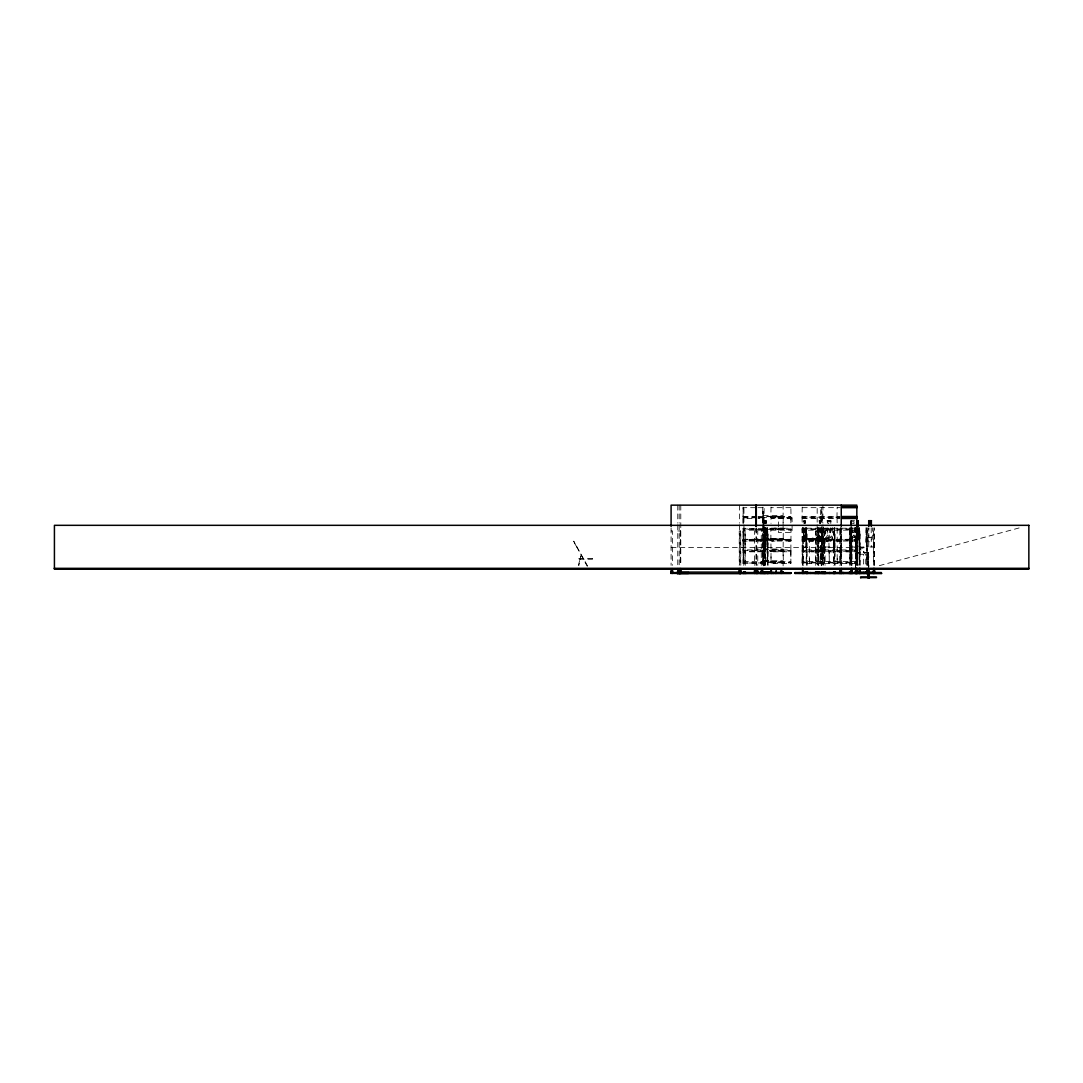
<?xml version="1.0" encoding="UTF-8"?>
<svg xmlns="http://www.w3.org/2000/svg" width="1083" height="1083" viewBox="0 0 1083 1083"><rect width="100%" height="100%" fill="white"/><g stroke="black" fill="none" stroke-linecap="round" stroke-linejoin="round"><path stroke-width="0.75" stroke-dasharray="5 3.75" d="M743.128 561.617L743.128 551.816L743.128 563.58M762.96 556.743L763.204 550.827L763.041 561.617L762.987 551.748L743.114 551.87M763.271 560.791L763.271 555.863M763.271 527.34L763.271 522.466M771.028 556.743L771.028 563.58L790.874 563.58L790.861 549.961L771.001 549.961L770.825 529.465L791.037 529.519L790.861 528.287L771.001 528.22L770.812 529.411M783.104 555.863L783.28 528.017L763.028 528.274L763.19 529.316L783.117 529.303M783.104 522.466L783.28 516.293L763.041 516.442L762.974 507.101M790.861 556.743L790.861 551.748L771.001 551.816L771.001 561.617L790.861 561.684M802.219 556.743L802.165 561.847M816.298 539.212L816.284 540.146L822.525 540.133L822.511 538.413L802.963 538.617L803.451 539.131M809.367 563.58L809.367 556.743M811.045 539.591C810.964 536.559 809.299 541.541 809.218 538.522M816.013 539.578L815.54 538.887M816.298 539.293C815.079 536.342 823.351 536.234 822.511 538.847L823.933 538.725M816.772 538.522L816.758 540.133M816.907 538.806L817.124 539.835M817.124 538.183L817.124 538.725C817.178 536.234 817.692 542.773 817.475 538.698M817.936 538.847L817.475 538.522M817.475 539.375L817.855 537.872L817.76 540.268M818.166 539.266L818.152 540.173L818.152 538.698M818.166 538.522L818.085 538.522M818.437 539.266L818.518 540.268M818.437 538.522L818.342 538.549M818.734 539.266L819.154 540.119L819.344 538.522M819.073 538.522L819.059 540.133M819.669 538.522L819.669 540.133M819.939 538.752L819.953 538.522M821.131 538.752L820.197 537.1L821.361 537.127M820.427 556.743L820.413 561.793L820.413 551.816M820.278 538.508L820.21 537.168M820.576 538.698L820.576 540.173L820.386 537.385M820.576 538.752L820.86 537.872L820.697 538.603M821.131 539.266L820.846 540.119L820.007 534.948L819.344 540.133L819.344 538.698M821.361 537.506L821.428 540.133L821.442 539.266M821.401 538.887L821.428 538.508M821.686 539.266L821.686 540.133M821.686 538.752L821.686 538.508M822.281 538.535L822.119 540.498M822.105 539.212L821.983 537.872L822.038 540.065M822.038 556.743L822.065 550.083M822.105 538.914L822.335 537.831L822.511 538.779M828.116 538.82L812.44 538.874M829.199 556.743L828.888 540.106M829.808 538.738L826.708 538.711M837.186 563.58L837.186 556.743M840.246 556.743L840.408 550.584M857.019 556.743L857.019 549.961L802.192 549.907L801.962 529.208L802.192 528.22L857.046 528.22L857.019 530.129L802.219 530.183M764.463 541.771L764.408 546.996L764.327 537.588L764.544 546.996L764.057 537.588M764.571 528.017L764.679 539.821C765.708 504.854 763.109 555.796 765.586 534.948C768.064 548.905 764.977 530.629 766.737 528.017M765.099 546.996L765.099 537.588L765.207 546.996L765.288 541.771M765.329 540.119L765.275 528.355M765.329 528.355L765.288 539.848M825.923 538.698L803.058 538.454L803.559 539.293M809.218 539.361L809.096 538.522M812.927 538.481L813.008 539.578M816.298 537.858L816.284 538.603L813.387 538.671M817.855 540.133L817.773 539.415L818.017 540.214M818.829 538.549L818.734 537.872L818.261 540.214M821.158 528.017L820.291 533.797L821.131 539.957M821.442 539.496L821.537 540.214M822.349 540.133L822.281 539.212L822.335 539.957M822.525 539.551L823.933 539.158L823.121 538.928M868.945 556.892L868.336 558.693L868.322 555.457M809.218 538.86L803.072 538.63M820.034 540.214L819.939 538.698M850.981 553.995L851.048 540.268M813.685 539.578C814.633 537.628 810.774 537.344 811.681 539.578M851.224 551.761L851.076 561.17L850.994 551.761M851.279 541.771L851.252 546.996L851.076 537.588L850.994 546.996M851.279 555.945L850.791 561.17L850.764 555.945M851.428 546.996C850.751 528.152 850.669 567.763 850.872 549.122M855.651 528.017L853.986 533.797L855.692 540.024L854.839 539.984L853.431 534.948L851.996 539.984L851.265 539.496M851.387 533.824L851.455 540.119L851.414 528.003L851.333 533.797M814.985 538.617L816.298 539.808L813.103 539.591L813.089 538.495L815.58 538.508M809.935 539.429L808.568 539.605M821.428 537.831L821.361 537.303M809.976 539.605L810.558 538.4L810.341 539.348M810.842 539.117L810.788 538.644M743.114 507.101L743.1 516.794L743.128 507.683L755.609 507.683M763.258 565.84L763.19 562.443L783.117 562.7L783.347 561.725L783.117 550.99L763.258 550.99L763.19 529.37M762.974 530.183L743.114 530.183L743.114 549.907L763.041 549.893L763.339 527.759M743.114 563.58L762.974 563.58L763.19 562.605M771.001 507.101L770.879 517.85L791.037 517.796L790.874 507.101M771.028 549.961L770.825 550.624L791.01 550.584M790.861 549.907L791.05 529.411M802.192 507.101L802.083 517.133L839.988 517.187M802.205 549.961L802.192 561.617L857.046 561.617L857.262 562.605L857.019 563.58L802.192 563.58L802.151 562.023M809.367 561.684L809.272 551.409M820.413 528.287L820.427 530.183M822.038 530.183L822.038 528.342M822.038 563.58L822.038 561.684M829.199 563.58L829.375 562.294M837.186 528.287L837.173 561.617M840.246 563.58L840.408 562.903M743.128 523.346L743.087 516.862M783.334 561.874L743.114 561.617M822.281 517.484L822.038 523.346L822.038 518.351M811.817 538.698L811.451 538.549M766.981 546.996L767.4 527.787M805.942 546.82L806.388 527.787M805.969 546.996L806.388 541.798M821.361 546.82L821.807 527.787M821.388 546.996L821.807 541.798M859.036 546.996L859.455 527.787M859.631 541.798L859.212 546.996L850.209 546.996L849.316 527.759M810.057 538.955L810.003 539.429M805.738 528.017C803.911 530.48 807.146 549.054 804.588 534.948C802.029 548.932 805.305 530.575 803.451 528.017M858.805 528.017C856.964 530.508 860.24 549.027 857.655 534.948C855.137 548.973 858.345 530.535 856.518 528.017M758.005 516.51L783.28 516.916M783.104 527.34L783.117 517.579L763.19 517.336L762.96 523.346L762.96 518.419L758.005 518.473M819.317 540.512L818.762 540.918M763.136 539.524L790.861 539.334L771.069 539.334M763.001 540.106L742.897 540.282L763.136 540.133M783.171 539.564L783.185 538.711L763.041 538.928L783.104 539.185M791.091 540.336L763.312 540.187M809.299 551.409L809.326 540.498M809.624 539.51L809.218 538.644M766.29 528.003L765.613 532.606L764.923 528.003M805.292 528.003L804.615 532.606L803.924 528.003M820.711 528.003L820.021 532.606L819.344 528.003M858.359 528.003L857.682 532.606L856.991 528.003M856.274 546.82L857.059 541.771M856.342 546.996L857.208 541.771M873.101 546.996L874.089 541.798L873.291 546.996L866.914 546.983M820.427 563.58L820.4 561.86M833.274 546.82L834.37 541.771L834.492 527.787M578.403 565.34L580.881 555.796L578.891 565.475M770.812 550.678L771.028 551.816M832.258 528.017L829.903 533.797C834.979 540.715 830.634 543.246 829.104 534.948C827.493 543.246 823.337 540.701 828.373 533.824L826.004 528.017M854.785 528.003L853.472 532.606L852.145 528.003M763.055 561.508L783.307 561.563M770.812 562.388L791.01 562.307M802.097 528.802L857.181 528.91M820.413 523.482L820.4 507.101M831.027 528.003L829.172 532.606L827.304 528.003M742.992 517.133L755.65 517.187M763.136 516.253L763.258 507.778M763.136 549.65L783.28 549.69M790.983 517.836L790.861 523.346L790.861 518.419L771.001 518.473L771.028 523.346M783.239 550.421L763.136 550.354M763.19 539.808L742.897 539.862L791.091 539.808L770.866 539.672M809.61 539.537L812.385 539.591M857.222 539.916L802.151 540.119M763.136 517.796L758.086 517.796M783.28 528.626L763.204 528.842M802.029 517.173L802.219 523.346M802.016 550.624L857.181 550.584M770.879 528.842L791.01 528.91M802.029 562.294L857.181 562.307M840.408 562.97L840.34 562.077M760.442 541.08L762.066 540.904M788.343 541.08L790.076 541.08M826.681 541.08L828.414 541.08M837.728 541.08L841.207 541.08M854.501 541.08L856.247 541.08M744.062 541.08L747.148 541.08M771.962 541.08L775.035 541.08M803.139 541.08L806.226 541.08M810.301 541.08L813.387 541.08M821.347 541.08L824.434 541.08M856.897 552.357L855.57 554.225M855.705 554.293L856.964 552.533L866.549 552.533M802.219 539.984L856.991 540.011M820.345 540.024L820.386 540.498M810.45 538.549L808.324 539.131M808.568 538.576L810.558 538.549M790.834 507.656L771.069 507.683M763.312 538.454L783.077 538.468M762.933 541.094L743.155 541.053M837.186 539.334L837.186 541.08M762.919 507.683L757.978 507.683M790.834 541.053L771.055 541.053M856.991 541.053L802.232 541.053M859.78 552.533L857.682 554.266L857.682 564.026L859.78 568.196M790.969 540.431L771.055 540.092M820.386 539.591L820.278 538.698M818.572 540.945L820.67 540.959M576.86 547.05L573.516 541.527M879.274 565.664L1019.089 527.949M818.572 540.485L820.738 540.864M811.736 539.293L809.556 539.916M811.181 539.469L809.069 539.429L810.165 539.415M815.296 539.415L812.967 539.483M810.856 539.591L811.519 538.549M810.964 538.508L811.451 539.591M809.096 538.589L810.95 538.576M808.703 539.605L810.314 539.591M814.335 538.427L814.226 539.442M810.761 539.591L809.84 539.605L809.773 538.522M805.319 538.617L806.673 539.199L803.058 539.158M806.673 539.117L803.451 539.036M813.468 538.495L813.604 539.591M805.332 539.199L806.469 538.793M811.37 538.522L813.509 538.292M813.577 539.415L816 538.671M802.259 507.683L840.11 507.656M763.258 515.616L783.117 515.616L783.117 506.221M743.114 516.51L755.609 516.51M771.001 516.51L790.874 516.51M802.192 516.51L840.097 516.51M758.086 517.187L763.258 517.349L762.96 516.51M770.866 517.187L790.983 517.133M742.979 517.796L755.65 517.796M802.083 517.836L839.988 517.796M743.114 523.346L743.114 518.473L755.609 518.473M802.192 518.473L840.097 518.473M763.271 520.693L763.447 525.918M827.114 520.693L830.932 520.693L830.932 523.306M851.928 520.693L854.541 520.693M764.354 520.869L766.168 520.869M803.735 520.869L805.156 520.869M819.154 520.869L820.576 520.869M830.81 520.869L827.236 520.869L827.358 523.482L827.236 520.693M764.964 521.749L765.776 521.749L765.776 523.482L764.964 523.482L764.855 520.693M803.952 521.749L804.764 521.749L804.764 523.482L803.952 523.482L803.857 520.693M819.371 521.749L820.183 521.749L820.183 523.482L819.371 523.482L819.276 520.693M852.443 521.749L854.013 521.749L854.013 523.482L852.443 523.482M742.979 528.91L763.271 529.303M763.055 528.748L743.114 528.22L742.884 529.208L763.109 529.506M802.083 529.56L857.181 529.506M771.028 530.183L790.874 530.183M671.094 530.954L672.543 530.954L672.543 565.326M677.768 530.954L680.801 530.954M756.029 530.954L754.594 530.954L754.594 565.326M756.313 530.954L757.762 530.954L757.762 565.326M765.843 530.954L761.268 530.954L761.268 565.326M802.544 530.954L803.451 530.954L803.451 565.258M817.178 530.954L815.634 530.954L815.634 565.326M817.963 530.954L818.87 530.954L818.87 565.258M821.158 530.954L822.918 530.954M823.662 530.954L825.07 530.954L825.07 565.258M849.546 530.954L850.751 530.954M851.13 530.954L852.01 530.954M855.326 530.954L857.831 530.954L857.831 565.258M866.386 530.954L867.578 530.954M764.733 537.588L765.992 537.588L765.992 527.841M852.01 537.588L854.446 537.588L854.446 527.841M856.802 537.588L858.061 537.588L858.061 527.841M871.246 537.588L868.81 537.588L868.81 527.841L868.728 546.983M822.525 537.858L816.284 537.872L816.298 538.603L813.265 538.657L816 539.429L813.211 539.483M816.298 538.237L817.124 538.522M823.405 539.496L823.405 538.454L823.405 539.307M850.818 540.268L851.224 542.014M763.975 541.798L765.992 541.771L766.669 527.841M767.4 541.798L767.143 546.996L763.799 546.996L763.38 541.771L763.975 546.996M817.76 527.759L818.382 546.996M823.418 527.759L823.418 541.798L824.894 546.82M834.492 541.798L833.355 546.996L824.677 546.996L823.418 541.798M855.868 546.996L855.57 541.798M866.102 541.798L867.158 546.996L866.021 541.784L866.251 527.759M806.145 546.996L802.801 546.996L802.341 527.759M821.564 546.996L818.22 546.996L817.8 541.771M840.868 546.996L840.706 527.759M859.631 547.132L863.909 547.132L863.909 552.357L866.617 552.357L868.092 554.198L866.508 552.357M859.78 547.308L863.774 547.308M671.094 547.619L856.843 547.619M763.258 549.013L783.117 549.013M742.979 550.584L763.19 550.787M763.109 551.193L742.979 551.193L742.992 529.56M770.866 551.193L791.01 551.193M857.181 551.193L802.097 551.355M802.192 551.87L857.046 551.87L857.005 565.136L857.154 527.787L857.019 549.907M856.788 552.357L859.74 552.357M866.887 552.465L868.363 552.465M859.78 554.266L863.665 554.266L863.665 564.026L859.78 564.026M868.255 556.283L868.945 566.558M763.258 560.737L783.117 560.737M742.979 562.307L763.149 562.348M763.109 562.903L743.033 563.133M770.866 562.903L791.01 562.903M802.056 562.903L857.181 562.903M810.233 538.4L810.301 539.605M816.149 538.671L814.091 538.684L816.149 539.429M809.421 539.591L809.353 538.535M818.897 540.119L819.736 533.824L818.87 528.017M587.582 565.989L573.679 541.148L587.189 566.206M821.266 541.08L816.893 540.647M837.01 517.796L837.186 523.346M840.422 550.57L840.273 528.22M820.413 527.841L820.386 551.694M867.497 537.588L868.81 541.771L871.246 541.771L872.546 537.588L872.546 527.841M850.71 537.588L852.01 541.771L854.446 541.771L855.76 537.588L855.76 527.841M829.267 562.091L829.212 551.87M823.54 541.771L824.799 546.996M851.224 528.017L852.903 533.824L851.116 539.97M840.273 561.915L840.273 551.87M849.546 541.771L850.358 546.996M856.125 537.588L856.802 541.771L858.061 541.771L858.738 527.841M818.477 537.588L819.154 541.771L820.413 541.771L821.09 537.588L819.154 537.588L819.154 527.841M803.058 537.588L803.735 541.771L804.994 541.771L805.671 527.841M836.956 517.593L837.173 507.101M855.448 541.771L856.03 546.996M802.544 541.771L802.963 546.996M822.038 516.564L822.065 507.101M821.686 539.957L821.659 538.603M851.306 528.003L851.36 532.606M851.36 534.948L851.414 539.848M868.336 556.946L868.336 558.693M820.846 539.496L820.779 540.214M819.344 539.496L819.276 540.214M868.512 556.77L868.512 558.693M822.525 538.549L822.511 539.591M820.86 538.752L820.86 539.307M816.487 539.483L816.298 538.806M815.865 538.549L815.824 539.483M814.809 539.388L814.646 538.427L814.484 539.388M812.764 538.617L812.764 539.388M812.412 538.617L812.507 539.591M812.06 538.617L812.06 539.388M874.577 565.258L874.577 530.954L873.385 530.954L873.385 565.258M874.089 565.258L874.089 527.787L873.859 565.258M871.206 527.841L871.246 546.996M868.39 566.558L868.498 551.545L868.336 568.44M868.038 552.465L868.038 565.367M867.835 554.266L867.835 565.109M867.497 527.841L867.578 565.258M867.09 530.954L867.212 565.367M866.86 530.954L866.887 565.367M866.346 527.841L866.386 565.258M866.021 527.746L866.062 542.001M865.75 564.026L865.75 554.266L863.665 552.533L863.814 547.132M860.186 565.258L860.186 530.954L859.279 530.954L859.279 565.258M859.807 530.954L859.807 565.258M859.631 527.787L859.658 565.258M857.303 527.787L857.343 565.258M856.802 527.841L856.843 565.326M856.531 530.954L856.531 565.326M856.125 527.841L856.152 565.258M855.854 551.856L855.854 565.136M855.57 527.759L855.57 568.223M855.408 527.759L855.462 568.223M852.01 527.841L852.01 565.258M851.712 530.954L851.685 565.258M851.468 527.759L851.428 565.258M851.292 527.759L851.292 555.972M851.13 527.787L851.13 565.258M850.954 527.787L850.764 555.972M850.71 527.841L850.751 565.258M850.277 530.954L850.277 565.258M850.033 530.954L850.033 565.258M849.465 527.759L849.546 565.258M841.423 565.258L841.423 530.954L839.812 530.954L839.812 565.326M841.247 528.017L841.247 565.326M840.868 527.759L840.868 565.258M835.074 565.258L835.074 530.954L833.666 530.954L833.666 565.258M834.627 527.787L834.682 565.258M834.059 530.954L834.059 565.258M832.529 527.841L832.529 537.588L830.675 541.771L827.236 541.771L825.381 537.588L825.381 527.841M830.81 520.693L830.81 523.482M830.675 527.841L830.675 537.588L827.236 537.588L827.236 527.841M824.677 530.954L824.677 565.258M824.055 530.954L824.055 565.258M823.54 527.759L823.662 565.258M822.918 505.152L822.918 523.116M822.918 524.754L822.918 565.326M822.701 530.954L822.674 565.326M822.363 530.954L822.363 565.326M822.159 530.954L822.159 565.258M821.983 527.787L821.997 565.258M821.469 508.428L821.469 526.392M821.469 528.017L821.469 565.326L821.374 530.954M821.09 527.841L821.158 565.326M820.576 523.482L820.63 520.693L819.1 520.693L819.154 523.482M818.504 530.954L818.504 565.258M818.477 527.841L818.342 565.258M817.922 527.759L817.963 565.258M817.178 508.428L817.178 523.116M817.178 524.754L817.178 565.326M816.948 530.954L816.948 565.326M815.851 530.954L815.851 565.326M807.119 565.258L807.119 530.954L806.212 530.954L806.212 565.258M806.564 527.787L806.74 565.258M805.21 523.306L805.21 520.693L803.681 520.693L803.735 523.482M805.035 520.693L804.994 523.482M804.994 527.841L804.994 537.588L803.735 537.588L803.735 527.841M803.058 527.841L802.923 565.258M802.503 527.759L802.544 565.258M783.117 562.7L783.117 565.84M768.118 565.258L768.118 530.954L767.211 530.954L767.211 565.258M767.752 530.954L767.752 565.258M767.563 527.787L767.59 565.258M766.168 523.482L766.209 520.693L763.975 520.693L763.975 526.094M766.047 520.693L765.992 523.482M765.749 530.954L765.83 565.258M765.261 520.693L765.261 523.482M765.288 527.759L765.288 565.258M765.045 520.693L765.072 523.482M765.112 527.759L765.085 565.258M764.571 523.482L764.571 520.693L764.354 523.482M764.111 508.428L764.111 565.326M763.975 527.759L764.084 565.258M763.447 527.759L763.556 565.258M763.258 517.579L763.271 526.094M762.703 508.428L762.703 523.116M762.703 524.754L762.676 565.326M756.313 528.017L756.313 565.326M756.029 528.017L756.029 565.326M745.266 565.326L745.266 530.954L743.723 530.954L743.723 565.326M745.063 530.954L745.063 565.326M743.94 508.428L743.94 523.116M743.94 524.754L743.94 565.326M740.786 565.326L740.786 530.954L739.242 530.954L739.242 565.326M740.555 530.954L740.555 565.326M739.459 505.152L739.459 523.116M739.459 524.754L739.459 565.326M680.787 505.152L680.787 565.326M680.625 530.954L680.625 565.326M680.232 530.954L680.246 565.326M679.176 505.152L679.176 523.116M679.176 524.754L679.19 565.326M677.768 505.152L677.768 523.116M677.768 524.754L677.768 565.326M671.094 528.017L671.094 565.326M850.967 540.106L850.764 542.028L851.076 540.106M743.155 539.32L762.933 539.32L743.128 539.334M802.232 539.32L857.019 539.334L802.219 539.334M792.093 517.945L778.515 517.945L778.515 532.552L792.093 532.552L792.093 517.945M830.065 521.749L827.845 521.749L827.845 523.482L830.065 523.482L830.065 521.749M862.975 548.174L860.471 548.174L860.471 549.92L862.975 549.92L862.975 548.174M592.482 558.53L577.442 558.53L577.442 559.248L592.482 559.248L592.482 558.53M764.584 565.258L764.584 527.759L764.49 565.258"/><path stroke-width="1.5" d="M856.68 571.878L856.68 573.421L856.68 568.453M857.14 571.878L857.14 573.421L857.005 571.878L855.489 571.878M868.255 576.291L868.255 577.848L868.336 568.44L868.309 577.848L868.336 569.523M868.512 577.848L868.363 568.589M868.81 577.848L868.81 576.291M672.543 573.286L688.477 573.286M672.557 572.609L688.477 572.569M860.701 577.618L876.499 577.618M876.499 577.036L860.579 576.982L860.714 577.848M795.057 572.609L881.359 572.541L881.332 573.421M842.764 572.609L842.818 573.421M866.454 573.245L867.605 569.468M866.549 573.421L867.727 569.523M742.261 572.609L742.369 573.421M746.553 572.609L746.647 573.421M688.477 572.541L688.463 573.421L670.661 573.313M671.094 568.602L670.986 573.421L670.891 572.569M829.443 572.609L829.212 573.313M825.503 572.541L825.354 573.313M740.664 572.541L790.834 572.717M842.127 506.709L857.059 506.709M842.127 507.061L857.059 507.061M842.127 507.074L857.059 507.101M842.154 507.683L857.019 507.683M842.141 516.51L857.046 516.51M842.073 517.187L857.181 517.187M842.073 517.796L857.181 517.796M842.141 518.473L857.046 518.473M851.346 520.693L851.17 526.094L851.238 520.693M856.761 520.693L858.278 520.693L858.237 526.094M871.477 520.693L868.715 520.693L868.715 525.918M856.802 520.869L858.237 520.869M868.81 520.869L871.395 520.869M857.032 521.749L857.831 521.749L857.831 523.482L857.032 523.482M1028.85 568.304L54.15 568.345M670.932 571.878L672.705 571.878M739.093 571.878L740.934 571.878L740.934 573.421M754.431 571.878L757.924 571.878L757.924 573.421M770.636 571.851L761.092 571.878L761.105 573.421M781.736 571.851L783.104 571.851M803.085 571.878L802.435 573.421L802.544 568.521M859.144 571.878L860.322 571.878L860.295 573.421M868.525 571.878L866.738 571.878L866.752 573.421M873.25 571.878L874.712 571.878M740.325 572.095L677.308 572.095L677.308 573.652L740.325 573.652L740.339 571.878M770.609 572.122L760.347 572.095L760.428 573.421M781.804 572.122L783.144 572.108M763.258 572.487L783.117 572.487M851.157 572.325L851.983 572.325M856.03 572.325L867.09 572.325M867.659 572.325L873.778 572.325M743.128 572.731L762.96 572.731M771.028 572.731L790.861 572.731M802.219 572.731L857.019 572.731M743.087 572.988L763.001 572.988M770.988 573.015L790.888 572.988M802.178 572.988L857.059 572.988M739.879 573.394L790.874 573.367M739.093 573.421L790.888 573.408M762.852 572.541L763.136 573.313M825.936 572.541L825.936 573.421L826.045 572.609M820.197 573.313L820.021 572.541L819.98 573.421M820.481 572.609L820.386 573.421M814.145 572.609L814.05 573.421M861.283 572.609L861.188 573.421M852.551 572.609L852.497 573.421M863.611 572.541L863.76 573.313M864.627 572.609L864.572 573.421M856.017 569.468L856.964 573.245M856.111 570.822L856.856 573.421M855.854 573.421L855.854 571.878L855.719 573.421M874.577 568.521L874.658 573.421M874.089 571.878L874.089 573.421M873.859 568.521L873.791 573.421M873.385 568.521L873.467 573.421M873.304 571.878L873.304 573.421M873.074 572.541L873.02 573.421M871.328 520.693L871.395 526.094M871.246 520.869L871.246 526.094M869.026 577.848L869.107 576.291L868.106 576.291L868.092 577.848M868.864 520.693L868.959 526.094M868.81 569.55L868.932 577.848M868.038 568.589L867.93 573.421L867.808 571.878M867.09 571.878L867.09 573.421M866.887 568.589L866.969 573.421M866.386 571.878L866.319 573.421M866.305 571.878L866.305 573.421M863.584 572.541L863.53 573.421M860.186 568.521L860.186 573.421M859.807 568.521L859.807 573.421M859.658 568.521L859.591 573.421M859.455 571.878L859.347 573.421M859.279 568.521L859.185 573.421M858.102 520.693L858.061 526.094M857.817 571.878L857.885 573.421M857.343 571.878L857.33 573.421M856.924 520.693L856.964 526.094M857.005 568.453L857.019 573.421M856.802 526.094L856.843 505.152L671.094 505.152L671.094 526.392M856.518 568.521L856.599 573.421M856.355 571.878L856.274 573.421M856.152 568.521L856.166 573.421M855.611 568.521L855.529 573.421M855.38 571.878L855.394 573.421M855.191 572.325L855.191 573.421M852.267 573.421L852.172 571.878L850.981 571.878L850.778 573.421M852.01 568.521L851.983 573.421M851.685 568.521L851.712 573.421M851.455 568.521L851.455 573.421M851.346 571.878L851.211 573.421L851.13 568.521M850.751 571.878L850.737 573.421M850.358 572.325L850.358 573.421M850.182 571.878L850.101 573.421M850.033 571.878L850.047 573.421M849.546 571.878L849.559 573.421M849.113 572.541L849.113 573.421M848.151 572.541L848.151 573.421M843.779 572.541L843.792 573.421M843.44 572.541L843.427 573.421M841.599 573.421L841.505 571.878L839.65 571.878L839.65 573.421M841.423 568.521L841.423 573.421M841.247 505.152L841.247 526.392M841.247 568.602L841.261 573.421M840.868 571.878L840.868 573.421M840.706 571.878L840.625 573.421M839.975 571.878L839.975 573.421M839.812 568.602L839.812 573.421M835.196 571.878L835.196 573.421M835.074 571.878L835.074 573.421M834.803 573.421L834.803 571.878L834.506 573.421M834.452 573.421L834.303 571.878L834.059 573.421M833.951 572.325L833.951 573.421M833.734 571.878L833.666 573.421M833.558 572.325L833.558 573.421M833.193 572.541L833.193 573.421M829.998 572.541L829.998 573.421M829.375 572.541L829.375 573.421M825.544 572.541L825.652 573.421M825.07 571.878L825.192 573.421M825.016 571.878L825.016 573.421M824.677 571.878L824.799 573.421M824.501 571.878L824.447 573.421M824.231 571.878L824.285 573.421M823.933 571.878L824.055 573.421M823.716 571.878L823.716 573.421M823.662 571.878L823.662 573.421M823.066 571.878L823.066 573.421M822.782 571.878L822.809 573.421M822.647 571.878L822.579 573.421L822.363 571.878M822.159 571.878L822.119 573.421L822.051 571.878M821.794 571.878L821.699 573.421M821.428 573.421L821.022 571.878M818.992 571.878L818.992 573.421M818.87 571.878L818.91 573.421M818.707 571.878L818.504 573.421M818.464 571.878L818.382 573.421M818.139 571.878L818.112 573.421M817.963 571.878L817.855 573.421M817.178 571.878L817.327 573.421M816.948 571.878L817.11 573.421M816.731 571.878L816.812 573.421M816.04 571.878L816.068 573.421M815.851 573.421L815.851 571.878L815.702 573.421M815.485 572.325L815.485 573.421M814.619 572.541L814.578 573.421M810.463 572.541L810.504 573.421M807.701 573.421L807.701 572.095L804.601 572.095L804.601 573.421M806.943 571.878L806.876 573.421M806.632 571.878L806.7 573.421M806.456 571.878L806.375 573.421M806.172 571.878L806.172 573.421M803.491 571.878L803.491 573.421M803.288 571.878L803.207 573.421M802.923 568.521L802.963 573.421M802.801 571.878L802.72 573.421M799.2 572.541L799.2 573.421M795.084 572.541L795.084 573.421M781.764 569.441L781.764 573.421M780.978 569.441L780.978 573.421M776.173 569.441L776.173 573.421M775.59 572.541L775.59 573.421M773.533 572.541L773.424 573.421M772.869 572.541L772.829 573.421M771.38 569.441L771.462 573.421M771.15 569.441L771.231 573.421M768.24 571.878L768.24 573.421M767.955 571.878L768.158 573.421M767.752 571.878L767.874 573.421M767.59 571.878L767.712 573.421M767.468 571.878L767.387 573.421M767.102 571.878L767.17 573.421M765.248 571.878L765.275 573.421M765.112 571.878L765.099 573.421M764.111 571.878L764.205 573.421M763.948 571.878L763.962 573.421M763.718 571.878L763.799 573.421M763.501 571.878L763.447 573.421M762.865 571.878L762.919 573.421M762.703 568.602L762.676 573.421M762.513 571.878L762.513 573.421M761.43 571.878L761.43 573.421M761.268 568.602L761.268 573.421M760.212 572.541L760.212 573.421M757.762 568.602L757.613 573.421M757.504 572.541L757.504 573.421M756.895 572.541L756.909 573.421L756.8 572.541M756.489 571.878L756.475 573.421M756.313 505.152L756.313 526.392M756.313 568.602L756.327 573.421M756.029 505.152L756.029 526.392M756.029 568.602L756.083 573.421M755.866 571.878L755.853 573.421M754.756 571.878L754.756 573.421M754.594 568.602L754.431 573.421M745.415 572.325L745.415 573.421M745.172 571.878L745.212 573.421M745.145 571.878L745.063 573.421M744.847 571.878L744.874 573.421M744.156 571.878L744.116 573.421M743.818 571.878L743.845 573.421M743.723 571.878L743.777 573.421M743.574 571.878L743.574 573.421M740.786 568.602L740.718 573.421M740.555 568.602L740.555 573.421M739.459 568.602L739.364 573.421L739.242 568.602M680.882 573.421L680.869 571.878L677.606 571.878L677.552 573.421M680.787 568.602L680.801 573.421M680.625 568.602L680.625 573.421M680.232 568.602L680.246 573.421M680.056 571.878L680.07 573.421M679.379 571.878L679.366 573.652M679.176 568.602L679.068 573.421L679.041 571.878M677.944 571.878L677.931 573.421M677.768 568.602L677.768 573.421M672.543 568.602L672.543 573.421M672.381 571.878L672.381 573.421M671.27 571.878L671.27 573.421M794.854 573.34L881.779 573.421L794.854 573.394M870.813 521.749L869.243 521.749L869.243 523.482L870.813 523.482L870.813 521.749M1028.85 525.323L54.421 525.323L54.421 569.225L1028.85 569.225L1028.85 525.323M867.497 573.421L867.456 571.878L867.402 573.421M807.241 573.421L807.241 571.878L807.16 573.421M765.911 573.421L765.911 571.878L765.83 573.421M764.571 573.421L764.571 571.878L764.503 573.421"/></g></svg>
